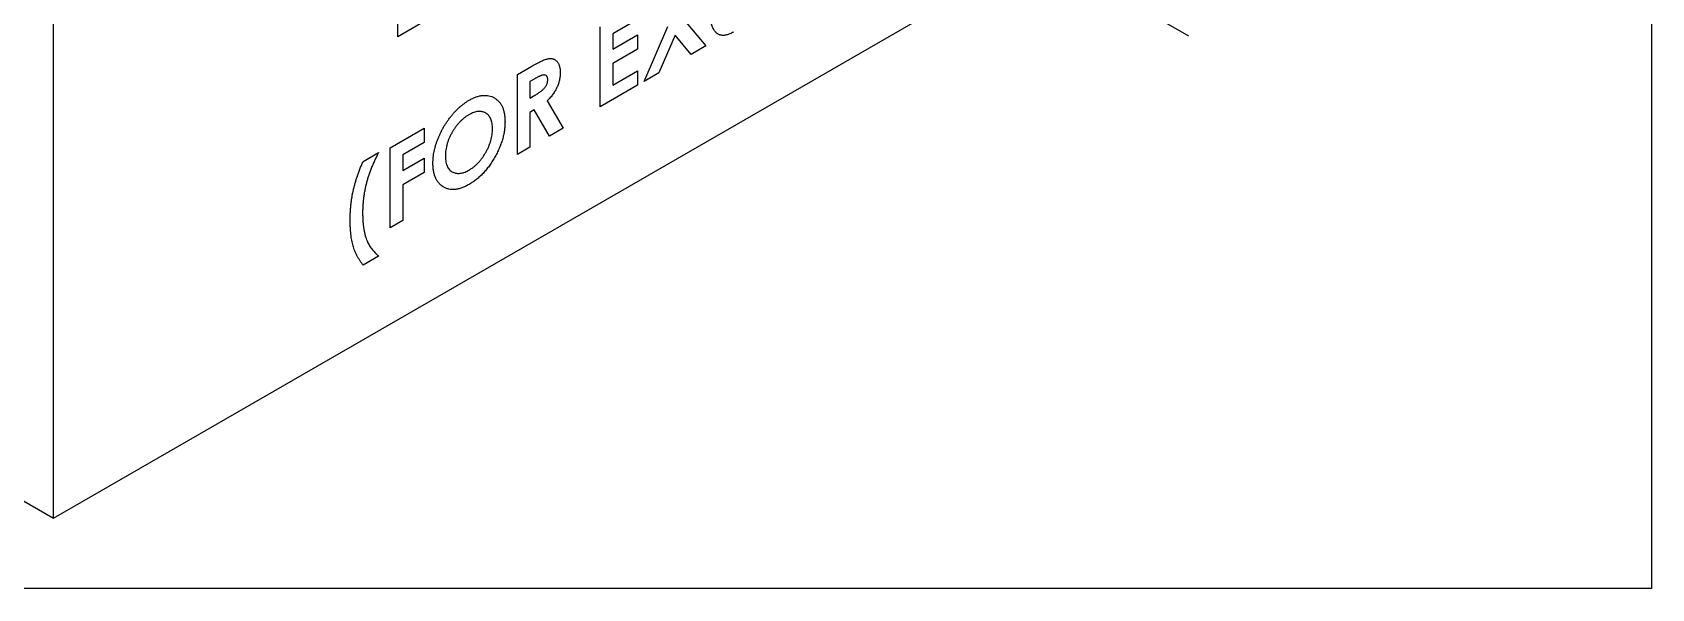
# Model space of a CAD drawing. Extents: x -3.5 to 15.6, y -13 to 0.
# Drawn here: x 11.909 to 15.345, y -12.953 to -11.771 of the extents above; entities that cross this region are included whole.
import ezdxf

# ---------------------------------------------------------------- set-up
doc = ezdxf.new("R2010")
doc.units = 0
doc.header["$LTSCALE"] = 0.5
doc.header["$MEASUREMENT"] = 0
doc.linetypes.add('CENTER', pattern=[2, 1.25, -0.25, 0.25, -0.25])
doc.layers.add('Centerline', color=210, linetype='CENTER')
doc.layers.add('Jig', color=41, linetype='CONTINUOUS', lineweight=13)
doc.layers.add('Text-Unprinted', color=131, linetype='CONTINUOUS', plot=False)

msp = doc.modelspace()

# ---------------------------------------------------------------- linework, layer by layer
at = {"layer": 'Centerline', "transparency": 16777216}
msp.add_line((12.089074, -10.466171), (14.463171, -11.836856), dxfattribs=at)
at = {"layer": 'Jig', "linetype": 'Continuous', "lineweight": 25, "transparency": 16777216}
for p, q in [((11.953548, -12.803355), (11.953548, -10.973492)), ((11.953548, -12.803355), (14.605198, -11.27259)), ((12.684452, -11.780654), (12.684452, -11.542496)), ((13.19344, -11.743865), (13.140558, -11.774393)), ((13.288403, -11.740773), (13.337921, -11.800038)), ((12.731797, -11.753322), (12.684452, -11.780654)), ((13.114117, -11.929237), (13.114117, -11.759124)), ((13.140558, -11.774393), (13.140558, -11.807107)), ((13.140558, -11.807107), (13.19344, -11.776579)), ((13.19344, -11.776579), (13.19344, -11.807112)), ((13.207605, -11.875268), (13.257241, -11.758729)), ((13.272822, -11.777371), (13.238797, -11.857261)), ((13.306758, -11.818028), (13.272822, -11.777371)), ((13.19344, -11.807112), (13.140558, -11.837641)), ((13.337921, -11.800038), (13.306758, -11.818028)), ((12.938474, -11.860521), (12.969282, -11.842736)), ((13.140558, -11.837641), (13.140558, -11.88344)), ((13.140558, -11.88344), (13.19344, -11.852912)), ((13.19344, -11.852912), (13.19344, -11.883445)), ((12.938474, -12.030634), (12.938474, -11.860521)), ((12.973915, -11.870594), (12.964915, -11.87579)), ((12.964915, -11.87579), (12.964915, -11.910685)), ((13.19344, -11.883445), (13.114117, -11.929237)), ((13.238797, -11.857261), (13.207605, -11.875268)), ((12.964915, -11.910685), (12.975214, -11.90474)), ((13.001743, -11.916482), (13.035739, -11.974484)), ((12.973886, -11.936039), (12.964915, -11.941218)), ((12.964915, -11.941218), (12.964915, -12.01537)), ((13.006347, -11.991452), (12.973886, -11.936039)), ((12.668398, -12.016433), (12.740166, -11.975002)), ((12.740166, -11.975002), (12.740166, -12.005535)), ((13.035739, -11.974484), (13.006347, -11.991452)), ((12.610824, -12.045308), (12.643846, -12.026244)), ((12.668398, -12.186545), (12.668398, -12.016433)), ((12.740166, -12.005535), (12.694839, -12.031702)), ((12.964915, -12.01537), (12.938474, -12.030634)), ((12.694839, -12.031702), (12.694839, -12.064416)), ((12.694839, -12.064416), (12.740166, -12.038249)), ((12.740166, -12.038249), (12.740166, -12.068782)), ((12.740166, -12.068782), (12.694839, -12.094949)), ((12.694839, -12.094949), (12.694839, -12.171281)), ((12.694839, -12.171281), (12.668398, -12.186545)), ((12.643846, -12.246519), (12.610824, -12.265582)), ((11.758463, -12.690735), (11.953548, -12.803355))]:
    msp.add_line(p, q, dxfattribs=at)
for points, knots in [([(13.396793, -11.770413), (13.395475, -11.771149), (13.392891, -11.772588), (13.389101, -11.774376), (13.385489, -11.775722), (13.382016, -11.776798), (13.378706, -11.777432), (13.375543, -11.777734), (13.372551, -11.777647), (13.369723, -11.777189), (13.367067, -11.776324), (13.364542, -11.775102), (13.362155, -11.773527), (13.359941, -11.771544), (13.357864, -11.769218), (13.355946, -11.766496), (13.354188, -11.763383), (13.352534, -11.759905), (13.351098, -11.755902), (13.349819, -11.751365), (13.348772, -11.746208), (13.34793, -11.740447), (13.347257, -11.734117), (13.346757, -11.727212), (13.346461, -11.71971), (13.346434, -11.714452), (13.34642, -11.711745)], [0, 0, 0, 0, 0.03821734, 0.0748672, 0.11015808, 0.14445393, 0.17807973, 0.21117077, 0.24368705, 0.27587173, 0.30837552, 0.34126332, 0.37515034, 0.40965526, 0.44515737, 0.48207347, 0.52057576, 0.56055368, 0.60310758, 0.64868871, 0.69794768, 0.75076777, 0.8073094, 0.86765557, 0.93186122, 1, 1, 1, 1]), ([(12.969282, -11.842736), (12.971318, -11.841569), (12.975235, -11.839324), (12.980883, -11.836317), (12.986071, -11.833674), (12.990807, -11.831478), (12.995089, -11.829719), (12.998922, -11.828347), (13.002305, -11.827352), (13.005267, -11.826836), (13.007941, -11.826639), (13.010432, -11.826748), (13.012797, -11.827114), (13.015021, -11.82779), (13.017121, -11.828731), (13.019102, -11.829937), (13.020936, -11.831444), (13.022612, -11.833241), (13.024139, -11.835268), (13.025489, -11.837545), (13.026587, -11.840117), (13.027557, -11.842867), (13.028256, -11.845924), (13.028742, -11.849221), (13.029097, -11.852723), (13.029118, -11.85523), (13.029128, -11.856509)], [0, 0, 0, 0, 0.07288903, 0.14018613, 0.20227743, 0.25889513, 0.31048294, 0.35709524, 0.39851357, 0.43503751, 0.46925149, 0.50280503, 0.53621045, 0.56937936, 0.60280148, 0.6366658, 0.67092866, 0.705803, 0.74118906, 0.77630431, 0.8120043, 0.84796898, 0.88452176, 0.92197416, 0.96019818, 1, 1, 1, 1]), ([(13.002687, -11.871364), (13.002657, -11.87048), (13.002598, -11.868743), (13.002014, -11.866531), (13.001083, -11.864708), (12.999808, -11.863285), (12.998201, -11.862319), (12.996358, -11.861715), (12.994238, -11.861619), (12.992275, -11.861882), (12.990489, -11.862393), (12.988877, -11.862935), (12.98701, -11.863738), (12.984888, -11.864671), (12.982514, -11.865852), (12.979877, -11.867236), (12.976984, -11.86885), (12.974968, -11.869996), (12.973915, -11.870594)], [0, 0, 0, 0, 0.06376896, 0.1252623, 0.18541358, 0.24680676, 0.30942239, 0.37253268, 0.43773325, 0.50574952, 0.54401326, 0.5883696, 0.64038902, 0.6978974, 0.76327162, 0.8349786, 0.91387366, 1, 1, 1, 1]), ([(12.975214, -11.90474), (12.976473, -11.903996), (12.978884, -11.902573), (12.982351, -11.900426), (12.9855, -11.898258), (12.988345, -11.896173), (12.990899, -11.894187), (12.99314, -11.892161), (12.995102, -11.890243), (12.996763, -11.888309), (12.998182, -11.88638), (12.999407, -11.884412), (13.00042, -11.882369), (13.001254, -11.88027), (13.001903, -11.878105), (13.002376, -11.875887), (13.002641, -11.873615), (13.002671, -11.872135), (13.002687, -11.871364)], [0, 0, 0, 0, 0.105539996, 0.202086415, 0.290684899, 0.37055261, 0.442670262, 0.507674928, 0.565573203, 0.616454666, 0.663331357, 0.708862024, 0.7534118, 0.798515011, 0.845064321, 0.893873119, 0.944707806, 1, 1, 1, 1]), ([(13.029128, -11.856509), (13.029101, -11.857865), (13.029048, -11.860525), (13.028762, -11.864553), (13.028239, -11.868551), (13.027446, -11.872525), (13.026535, -11.876434), (13.025324, -11.88032), (13.023957, -11.884146), (13.022333, -11.887926), (13.020552, -11.891668), (13.01848, -11.895343), (13.016251, -11.899008), (13.013742, -11.902585), (13.011061, -11.906155), (13.008157, -11.909665), (13.005047, -11.91315), (13.002861, -11.915355), (13.001743, -11.916482)], [0, 0, 0, 0, 0.06874126, 0.13478909, 0.19853605, 0.26038565, 0.32096158, 0.37990385, 0.43850294, 0.49615434, 0.55426548, 0.61274876, 0.67251344, 0.7336464, 0.79678962, 0.8619357, 0.92939773, 1, 1, 1, 1]), ([(12.759053, -12.049087), (12.759075, -12.047062), (12.75912, -12.043037), (12.759658, -12.0368), (12.760432, -12.030543), (12.761577, -12.02421), (12.762969, -12.017834), (12.764771, -12.011372), (12.766823, -12.004858), (12.76922, -11.9983), (12.771886, -11.991791), (12.774794, -11.985369), (12.777952, -11.979086), (12.781351, -11.97292), (12.785001, -11.966891), (12.788854, -11.960971), (12.792986, -11.955215), (12.797306, -11.949594), (12.80179, -11.944178), (12.806419, -11.939099), (12.811098, -11.934295), (12.815889, -11.92987), (12.820741, -11.925718), (12.825707, -11.921958), (12.83074, -11.918431), (12.834135, -11.916419), (12.835838, -11.91541)], [0, 0, 0, 0, 0.04311435, 0.08568276, 0.12759432, 0.16905862, 0.21043203, 0.25181117, 0.29344384, 0.33538085, 0.37747661, 0.41868849, 0.45987303, 0.5008729, 0.54187278, 0.58321178, 0.6247632, 0.66698762, 0.70936971, 0.75110265, 0.79256838, 0.83354511, 0.87482742, 0.91601772, 0.9578592, 1, 1, 1, 1]), ([(12.835838, -11.91541), (12.838399, -11.914008), (12.843455, -11.91124), (12.850892, -11.908207), (12.858058, -11.906124), (12.864951, -11.904999), (12.871553, -11.90492), (12.877888, -11.905768), (12.883933, -11.907641), (12.889627, -11.910449), (12.894888, -11.914039), (12.899447, -11.918543), (12.903335, -11.923758), (12.906557, -11.929701), (12.909012, -11.936484), (12.910734, -11.944045), (12.911841, -11.952315), (12.911968, -11.958307), (12.912033, -11.961353)], [0, 0, 0, 0, 0.0633956, 0.12515727, 0.18564947, 0.24597668, 0.30610837, 0.36735059, 0.42990208, 0.49453996, 0.55937258, 0.62240969, 0.68435743, 0.7458066, 0.80743028, 0.86999552, 0.93392787, 1, 1, 1, 1]), ([(12.835425, -11.946181), (12.833701, -11.94723), (12.830299, -11.949299), (12.825309, -11.952983), (12.820518, -11.957031), (12.815954, -11.961524), (12.811596, -11.966404), (12.807436, -11.971669), (12.803532, -11.977382), (12.799832, -11.983389), (12.79649, -11.989632), (12.793537, -11.995959), (12.791066, -12.002309), (12.788996, -12.008683), (12.787438, -12.015075), (12.786329, -12.02148), (12.785627, -12.02793), (12.785539, -12.032102), (12.785494, -12.034232)], [0, 0, 0, 0, 0.06460874, 0.12751179, 0.18852131, 0.24870818, 0.30859827, 0.36881225, 0.4298875, 0.49280245, 0.55574333, 0.61748529, 0.67896896, 0.74019769, 0.8023601, 0.86624478, 0.93170683, 1, 1, 1, 1]), ([(12.885592, -11.976208), (12.885545, -11.974211), (12.885453, -11.970279), (12.884765, -11.964818), (12.88361, -11.959872), (12.882011, -11.955419), (12.879968, -11.951452), (12.877442, -11.948012), (12.874442, -11.9451), (12.871037, -11.942707), (12.86733, -11.940841), (12.863351, -11.939662), (12.85921, -11.939031), (12.854813, -11.939204), (12.850249, -11.939953), (12.84549, -11.941311), (12.84052, -11.943404), (12.837138, -11.945248), (12.835425, -11.946181)], [0, 0, 0, 0, 0.06593912, 0.12979111, 0.19217524, 0.25361704, 0.31471911, 0.37628228, 0.43897299, 0.5031747, 0.56732946, 0.62965099, 0.69064987, 0.75123761, 0.81175411, 0.87278778, 0.93553963, 1, 1, 1, 1]), ([(12.835956, -12.063645), (12.83765, -12.062613), (12.840983, -12.060583), (12.84588, -12.056963), (12.850572, -12.052912), (12.855087, -12.048464), (12.859413, -12.043573), (12.863528, -12.038245), (12.86744, -12.032514), (12.871135, -12.026459), (12.874512, -12.020179), (12.877459, -12.013831), (12.880009, -12.007498), (12.882035, -12.001183), (12.883655, -11.994869), (12.884751, -11.988599), (12.885458, -11.982318), (12.885547, -11.97827), (12.885592, -11.976208)], [0, 0, 0, 0, 0.06414744, 0.12621212, 0.18684129, 0.24693587, 0.30725636, 0.3681505, 0.43007077, 0.49387544, 0.55798068, 0.62086953, 0.68252473, 0.7440357, 0.80588868, 0.86896814, 0.93324743, 1, 1, 1, 1]), ([(12.912033, -11.961353), (12.911964, -11.964441), (12.911828, -11.970525), (12.910779, -11.979957), (12.909028, -11.989432), (12.906615, -11.998945), (12.903451, -12.008509), (12.899639, -12.018114), (12.895078, -12.027749), (12.889935, -12.037315), (12.884273, -12.046571), (12.878275, -12.05531), (12.871971, -12.06342), (12.865368, -12.070896), (12.858453, -12.077731), (12.851243, -12.083899), (12.843738, -12.089451), (12.838635, -12.092552), (12.836044, -12.094127)], [0, 0, 0, 0, 0.06572232, 0.12950793, 0.1917221, 0.25316112, 0.3143157, 0.37595174, 0.4386196, 0.5029729, 0.56712865, 0.62955229, 0.69047678, 0.75107234, 0.81166789, 0.87292936, 0.93550137, 1, 1, 1, 1]), ([(12.643846, -12.026244), (12.642441, -12.028936), (12.639653, -12.034279), (12.635805, -12.042352), (12.632186, -12.050375), (12.628848, -12.058375), (12.625785, -12.066346), (12.62297, -12.074271), (12.620459, -12.082152), (12.618208, -12.09001), (12.616221, -12.097899), (12.614511, -12.105848), (12.61307, -12.113868), (12.611886, -12.121977), (12.610976, -12.130155), (12.610341, -12.138424), (12.6099, -12.146805), (12.609867, -12.152327), (12.60985, -12.155121)], [0, 0, 0, 0, 0.06264763, 0.12439172, 0.18530389, 0.24573736, 0.30582112, 0.36543125, 0.42457023, 0.4837585, 0.5434017, 0.60419235, 0.66628144, 0.72952881, 0.79463061, 0.86114256, 0.92976542, 1, 1, 1, 1]), ([(12.583409, -12.169465), (12.583421, -12.166754), (12.583443, -12.16141), (12.58379, -12.153347), (12.58429, -12.145445), (12.584943, -12.137708), (12.58588, -12.130069), (12.586952, -12.122601), (12.588256, -12.115255), (12.589769, -12.10799), (12.591529, -12.100705), (12.593508, -12.093306), (12.595755, -12.085735), (12.598273, -12.077983), (12.601016, -12.07005), (12.604025, -12.061945), (12.607308, -12.053673), (12.609643, -12.048117), (12.610824, -12.045308)], [0, 0, 0, 0, 0.0707045, 0.13940175, 0.20583703, 0.27036344, 0.33283315, 0.39354421, 0.45234667, 0.50963809, 0.56675442, 0.62464416, 0.68378106, 0.74425912, 0.80603281, 0.86930812, 0.93390629, 1, 1, 1, 1]), ([(12.836044, -12.094127), (12.833335, -12.09562), (12.828012, -12.098554), (12.820221, -12.101727), (12.812756, -12.10404), (12.805681, -12.105146), (12.798923, -12.105324), (12.792532, -12.104429), (12.78651, -12.102465), (12.780892, -12.099554), (12.775801, -12.095757), (12.771308, -12.091236), (12.767518, -12.085984), (12.76443, -12.079996), (12.761997, -12.073351), (12.76028, -12.065962), (12.759266, -12.057857), (12.759124, -12.052037), (12.759053, -12.049087)], [0, 0, 0, 0, 0.06674865, 0.13115198, 0.1937322, 0.25532554, 0.31638819, 0.37802686, 0.44040568, 0.50455743, 0.56865829, 0.63098618, 0.69228813, 0.75261545, 0.81319954, 0.87401612, 0.93615836, 1, 1, 1, 1]), ([(12.785494, -12.034232), (12.785554, -12.036529), (12.785671, -12.041031), (12.786496, -12.047221), (12.787908, -12.052702), (12.789946, -12.057419), (12.792475, -12.061518), (12.795615, -12.064859), (12.799315, -12.067504), (12.802166, -12.068649), (12.803613, -12.069231)], [0, 0, 0, 0, 0.13480683, 0.26419906, 0.38846182, 0.5099421, 0.63040961, 0.75067103, 0.87345473, 1, 1, 1, 1]), ([(12.803613, -12.069231), (12.804798, -12.069593), (12.807142, -12.07031), (12.810883, -12.070802), (12.814736, -12.070852), (12.81873, -12.070383), (12.822855, -12.069447), (12.827113, -12.068001), (12.831495, -12.066106), (12.834459, -12.064471), (12.835956, -12.063645)], [0, 0, 0, 0, 0.12799103, 0.25309839, 0.37618406, 0.49893631, 0.62152588, 0.74570689, 0.87157535, 1, 1, 1, 1]), ([(12.60985, -12.155121), (12.609878, -12.158116), (12.609933, -12.164019), (12.610383, -12.172525), (12.611127, -12.180585), (12.612105, -12.188249), (12.61345, -12.195404), (12.615032, -12.202164), (12.616938, -12.208446), (12.618456, -12.21234), (12.619205, -12.214262)], [0, 0, 0, 0, 0.13724886, 0.27055715, 0.40014459, 0.52617696, 0.64906051, 0.7683769, 0.88567839, 1, 1, 1, 1]), ([(12.610824, -12.265582), (12.609579, -12.263948), (12.607136, -12.260741), (12.603787, -12.255678), (12.600637, -12.250685), (12.597844, -12.245551), (12.595277, -12.240442), (12.593095, -12.235171), (12.591078, -12.229975), (12.589417, -12.224579), (12.587998, -12.218971), (12.586742, -12.213062), (12.58573, -12.206729), (12.584863, -12.200038), (12.584228, -12.192935), (12.58376, -12.185466), (12.58345, -12.177634), (12.583423, -12.172217), (12.583409, -12.169465)], [0, 0, 0, 0, 0.06999196, 0.13739432, 0.2029351, 0.26601622, 0.3272219, 0.38640573, 0.44369834, 0.49917176, 0.55485548, 0.61210597, 0.67151987, 0.73294939, 0.79643212, 0.86206675, 0.92990768, 1, 1, 1, 1]), ([(12.619205, -12.214262), (12.619847, -12.215706), (12.621159, -12.218654), (12.623492, -12.22283), (12.626104, -12.226966), (12.629064, -12.230995), (12.632246, -12.235064), (12.635856, -12.238926), (12.639702, -12.242813), (12.642448, -12.245268), (12.643846, -12.246519)], [0, 0, 0, 0, 0.10750351, 0.21953048, 0.33688685, 0.45838448, 0.58578562, 0.71834768, 0.85655295, 1, 1, 1, 1])]:
    msp.add_open_spline(points, degree=3, knots=knots, dxfattribs=at)
at = {"layer": 'Text-Unprinted', "transparency": 16777216}
msp.add_lwpolyline([(0, 0), (15.345341, 0), (15.345341, -12.953341), (0, -12.953341)], close=True, dxfattribs=at)

doc.saveas('drawing.dxf')
